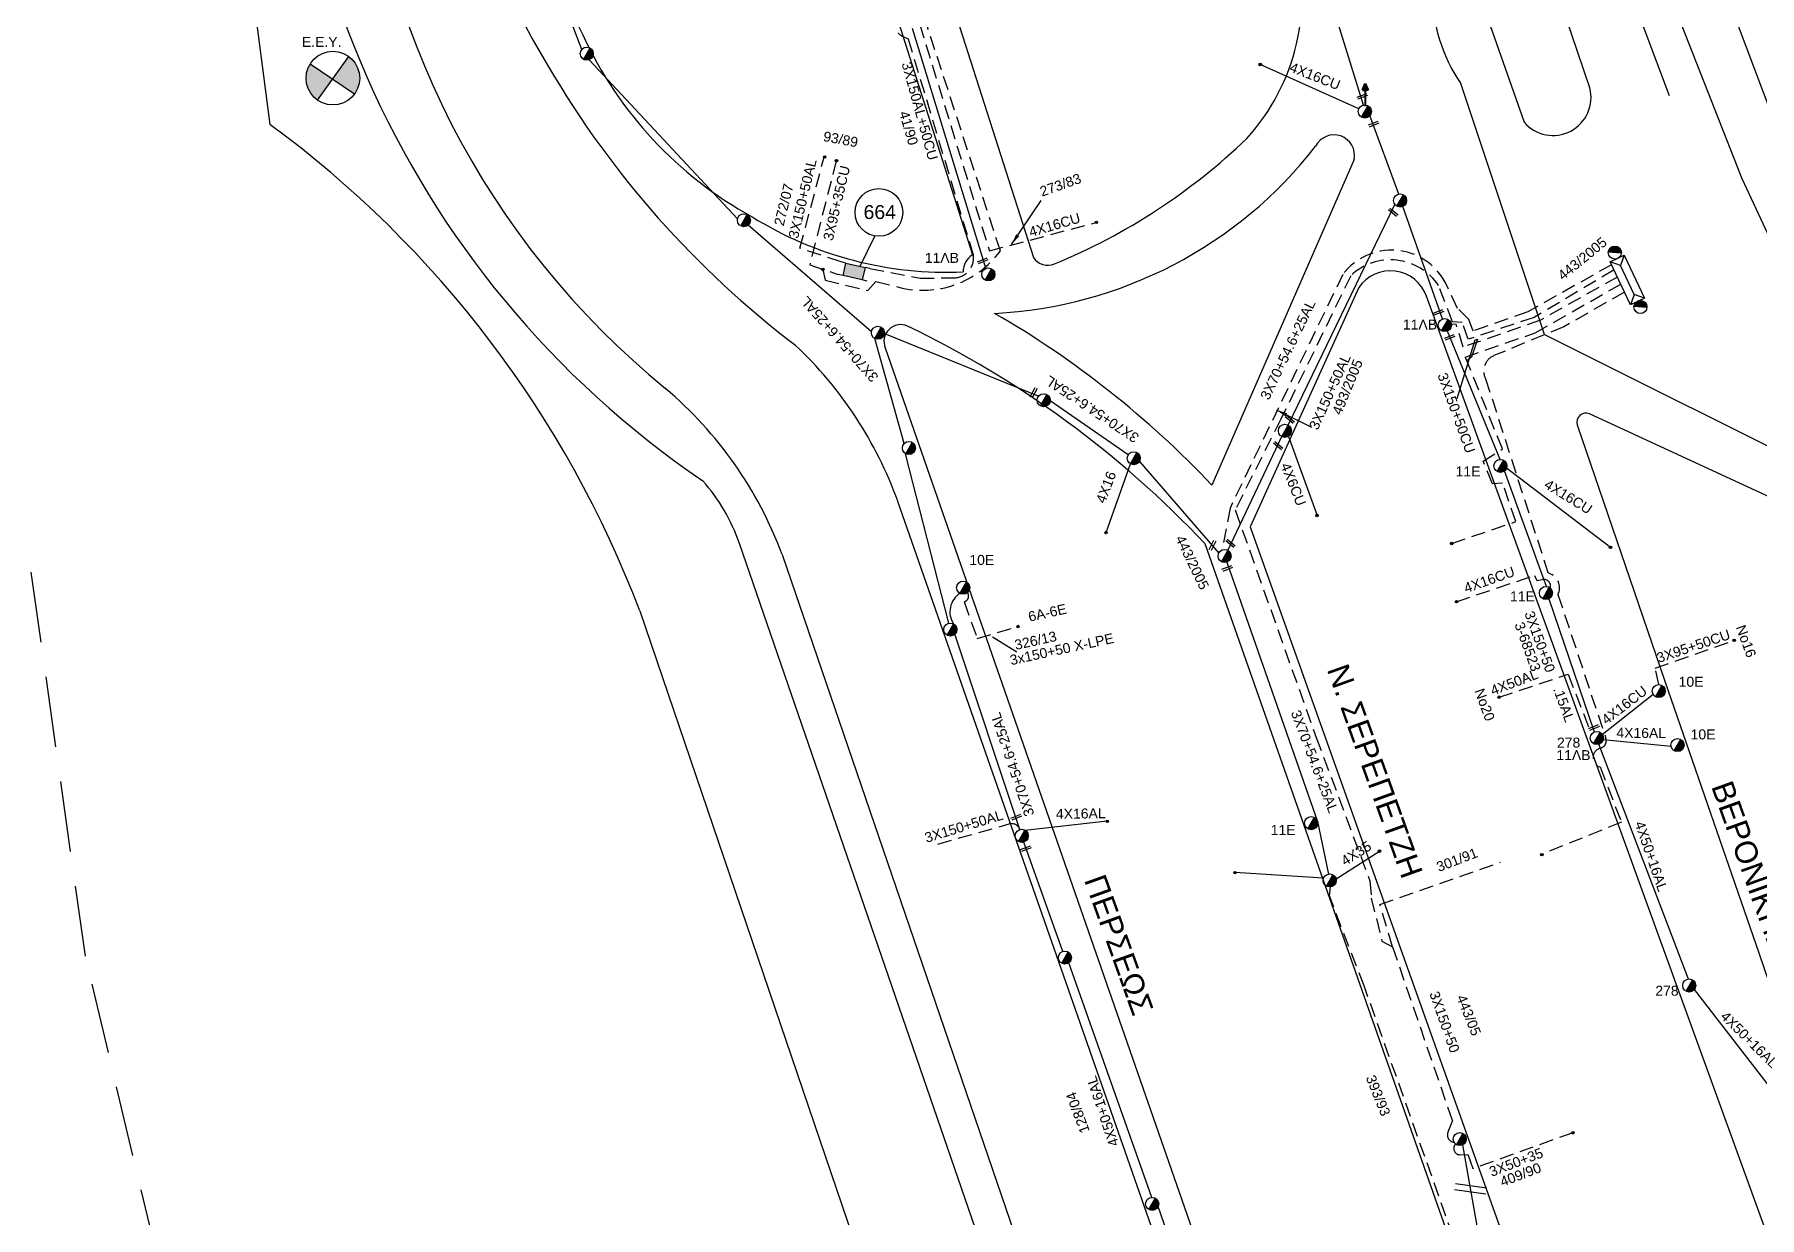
# Model space of a CAD drawing. Header units: millimetres. Extents: x 875 to 3140, y 727 to 1775.
# Drawn here: x 1389.2 to 1699.9, y 1084.1 to 1297.2 of the extents above; entities that cross this region are included whole.
import ezdxf
from ezdxf.enums import TextEntityAlignment as Align

# ---------------------------------------------------------------- set-up
doc = ezdxf.new("R2010")
doc.units = ezdxf.units.MM
doc.linetypes.add('DASHED', pattern=[19.05, 12.7, -6.35])
for name, color, linetype in [('Link Box 4 Διευθύνσεων', 7, 'Continuous'), ('Γέφυρες Εναερίου Δικτύου', 7, 'Continuous'), ('Γυμνά εναέρια ΧΤ (3Φ)   3x50+35CU', 7, 'Continuous'), ('Γυμνά εναέρια ΧΤ (3Φ)   4x16AL', 7, 'Continuous'), ('Γυμνά εναέρια ΧΤ (3Φ)   4x16CU', 7, 'Continuous'), ('Γυμνά εναέρια ΧΤ (3Φ)   4x35AL', 7, 'Continuous'), ('Γυμνά εναέρια ΧΤ (3Φ)   4x50AL', 7, 'Continuous'), ('Γυμνά εναέρια ΧΤ και ΦΟΠ (3Φ)   4x50+16AL', 7, 'Continuous'), ('Εναέρια παροχή ΧΤ 4x16', 7, 'SYN_LINE'), ('Επίτονοι', 7, 'Continuous'), ('Επιγραφές - Σχήματα', 7, 'Continuous'), ('Καλώδια ΧΤ   3x150+50AL', 7, 'DASHED'), ('Καλώδια ΧΤ   3x150+50CU', 7, 'DASHED'), ('Καλώδια ΧΤ   3x150AL+50CU', 7, 'DASHED'), ('Καλώδια ΧΤ   3x150AL+50XLPE', 7, 'DASHED'), ('Καλώδια ΧΤ   3x95+35CU', 7, 'DASHED'), ('Καλώδια ΧΤ   3x95+50CU', 7, 'DASHED'), ('Καλώδια ΧΤ   4x6CU', 7, 'DASHED'), ('Μηχανική τομή', 7, 'Continuous'), ('Στύλος ΦΜ', 7, 'Continuous'), ('Στύλος ΦΜ @ 1', 7, 'Continuous'), ('Συνδέσεις', 7, 'Continuous'), ('Συνεστραμμένα ΧΤ   3x70+54.6+25 AL', 7, 'SYN_LINE'), ('Συνεστραμμένα ΧΤ   3x70+54.6+25AL', 7, 'SYN_LINE'), ('Συνεστραμμένα ΧΤ   4x120+25AL', 7, 'SYN_LINE'), ('Τομή', 7, 'Continuous'), ('Υποσταθμός εναέριος 2 στύλων', 7, 'Continuous'), ('Υποσταθμός πόλεως', 7, 'Continuous'), ('Υπόβαθρο ΔΕΗ', 7, 'Continuous'), ('Υπόγεια Καλώδια Δικτύου ΧΤ   .15', 7, 'DASHED')]:
    doc.layers.add(name, color=color, linetype=linetype)
doc.styles.add('ar', font='arial.ttf')
doc.styles.get("Standard").update_dxf_attribs({"font": 'arial.ttf'})
doc.linetypes.add('SYN_LINE', pattern='A,0.5,-0.0001,["/\\/\\/\\/",Standard,S=0.1,R=0,X=0,Y=-0.05],-0.25', length=0.7501)
doc.dimstyles.new('ISO-25', dxfattribs={"dimtxt": 2.5, "dimasz": 2.5, "dimexe": 1.25, "dimexo": 0.625, "dimtad": 1, "dimtxsty": 'Standard', "dimcen": 2.5, "dimadec": 0, "dimazin": 0, "dimtfac": 1, "dimtmove": 0, "dimatfit": 3, "dimfxl": 1, "dimarcsym": 0})

# ---------------------------------------------------------------- blocks, each defined once
blk = doc.blocks.new('ΥΠΑΡΧΩΝ ΤΣΙΜΕΝΤΕΝΙΟΣ ΣΤΥΛΟΣ')
at = {"layer": 'Στύλος ΦΜ'}
blk.add_hatch(color=256, dxfattribs=at).paths.add_polyline_path([(-1.29, -2.28, 0.574793), (2.62, 0, 0.268822), (1.3, 2.27)])
blk.add_line((-1.29, -2.28), (1.3, 2.27), dxfattribs=at)
blk.add_circle((0, 0), 2.62, dxfattribs=at)
at = {"layer": 'Στύλος ΦΜ', "flags": 4}
for tag, p in [('ΤΥΠΟΣ', (-4.91, 3.03)), ('ΑΡΙΘΜΟΣ', (-4.68, 8.05))]:
    blk.add_attdef(tag, p, '', height=4, dxfattribs=at)
blk = doc.blocks.new('ΥΠΟΣΤΑΘΜΟΣ ΕΝΑΕΡΙΟΣ ΕΠΙ 2 ΣΤΥΛΩΝ')
at = {"layer": 'Υποσταθμός εναέριος 2 στύλων', "linetype": 'Continuous'}
for points in [[(-11.97, -2.11, 0.574793), (-8.45, -0.07, 0.268822), (-9.64, 1.98)], [(9.68, -2.15, 0.574793), (13.19, -0.1, 0.268822), (12.01, 1.95)]]:
    blk.add_hatch(color=256, dxfattribs=at).paths.add_polyline_path(points)
for p, q in [((-11.97, -2.11), (-9.64, 1.98)), ((9.68, -2.15), (12.01, 1.95))]:
    blk.add_line(p, q, dxfattribs=at)
for centre in [(-10.81, -0.07), (10.84, -0.1)]:
    blk.add_circle(centre, 2.36, dxfattribs=at)
at = {"layer": 'Υποσταθμός πόλεως', "linetype": 'Continuous', "ltscale": 40}
blk.add_lwpolyline([(-8.57, 2.82), (8.57, 2.82), (8.57, -2.82), (-8.57, -2.82)], close=True, dxfattribs=at)
for points in [[(-5.75, 0), (-8.57, 2.82)], [(-8.57, -2.82), (-5.75, 0)], [(-5.75, 0), (5.75, 0)], [(5.75, 0), (8.57, 2.82)], [(8.57, -2.82), (5.75, 0)]]:
    blk.add_lwpolyline(points, dxfattribs=at)
at = {"layer": 'Υποσταθμός εναέριος 2 στύλων', "ltscale": 40, "flags": 1}
for tag, p in [('ΜΕΤΑΣΧΗΜΑΤΙΣΜΟΣ', (14.09, 2.51)), ('ΙΣΧΥΣ', (14.07, -0.28)), ('ΑΡΙΘΜΟΣ', (14.19, -3))]:
    blk.add_attdef(tag, p, '', height=1.8, dxfattribs=at)
blk = doc.blocks.new('LINK BOX 4 ΑΝΑΧΩΡΗΣΕΩΝ')
at = {"layer": 'Link Box 4 Διευθύνσεων', "ltscale": 40}
blk.add_hatch(color=256, dxfattribs=at).paths.add_polyline_path([(-3.54, 0), (-3.54, -4.67), (3.54, -4.67), (3.54, 0)])
for p, q in [((-3.54, 0), (-5.33, 0)), ((5.33, 0), (3.54, 0)), ((-3.54, -4.67), (-5.33, -4.67)), ((5.33, -4.67), (3.54, -4.67))]:
    blk.add_line(p, q, dxfattribs=at)
blk.add_lwpolyline([(-3.54, -4.67), (-3.54, 0), (3.54, 0), (3.54, -4.67)], close=True, dxfattribs=at)
blk = doc.blocks.new('ΤΟΜΗ')
at = {"layer": 'Τομή', "ltscale": 40}
for p, q in [((-5.68, 0), (5.68, 0)), ((5.68, -2.33), (-5.68, -2.33))]:
    blk.add_line(p, q, dxfattribs=at)
blk = doc.blocks.new('_ΣΥΝΔΕΣΗ')
at = {"layer": 'Συνδέσεις', "linetype": 'SYN_LINE', "ltscale": 40}
blk.add_hatch(color=256, dxfattribs=at).paths.add_polyline_path([(0.5, -0.01, 1), (-0.5, -0.01, 1)])
at = {"layer": 'Συνδέσεις'}
blk.add_circle((0, -0.01), 0.5, dxfattribs=at)
blk = doc.blocks.new('ΜΗΧΑΝΙΚΗ ΤΟΜΗ')
at = {"layer": 'Μηχανική τομή', "ltscale": 40}
for p, q in [((-1.89, 0.78), (1.89, 0.78)), ((1.89, 0), (-1.89, 0))]:
    blk.add_line(p, q, dxfattribs=at)
blk = doc.blocks.new('ΕΠΙΤΟΝΟΣ')
at = {"layer": 'Επίτονοι', "lineweight": 40, "ltscale": 40}
blk.add_hatch(color=256, dxfattribs=at).paths.add_polyline_path([(-1.13, 6.47), (0, 9.1), (1.13, 6.47)])
for p, q in [((-1.13, 6.47), (0, 9.1)), ((0, 9.1), (1.13, 6.47)), ((1.13, 6.47), (-1.13, 6.47)), ((-1.13, 6.47), (0, 6.47)), ((0, 6.47), (0, 0))]:
    blk.add_line(p, q, dxfattribs=at)

msp = doc.modelspace()

# ---------------------------------------------------------------- hatches: boundary and pattern name
at = {"layer": 'Επιγραφές - Σχήματα'}
h = msp.add_hatch(color=1, dxfattribs=at)
h.paths.add_polyline_path([(1445.79, 1293.24), (1442.89, 1289.17), (1446.84, 1286.5, 0.158648), (1447.77, 1289.34, 0.239646)])
h.paths.add_polyline_path([(1442.89, 1289.17), (1438.85, 1291.9, 0.140748), (1438.11, 1289.34, 0.245453), (1440.18, 1285.38)])

# ---------------------------------------------------------------- linework, layer by layer
at = {"layer": 'Γέφυρες Εναερίου Δικτύου', "color": 1, "linetype": 'DASHED'}
msp.add_lwpolyline([(1528.77, 751.44), (1503.27, 813.82), (1437.9, 965.53), (1398.35, 1131.15), (1371.73, 1320.22), (1372.38, 1496.64), (1382.55, 1518.36), (1430.78, 1639.44), (1474.83, 1755)], dxfattribs=at)
at = {"layer": 'Γέφυρες Εναερίου Δικτύου', "color": 30, "linetype": 'SYN_LINE', "ltscale": 20}
msp.add_lwpolyline([(1621.39, 1145.19), (1605.41, 1146.19)], dxfattribs=at)
at = {"layer": 'Γυμνά εναέρια ΧΤ (3Φ)   3x50+35CU', "color": 133, "linetype": 'DASHED', "ltscale": 0.2}
msp.add_lwpolyline([(1666.28, 1099.33), (1648.34, 1092.85), (1647.5, 1095.3), (1645.95, 1095.35, -0.64471), (1645.16, 1097.28, -0.431476)], format="xyb", dxfattribs=at)
at = {"layer": 'Γυμνά εναέρια ΧΤ (3Φ)   4x16AL', "color": 1, "linetype": 'Continuous', "ltscale": 0.2}
msp.add_lwpolyline([(1671.76, 1170.18), (1683.98, 1168.99)], dxfattribs=at)
at = {"layer": 'Γυμνά εναέρια ΧΤ (3Φ)   4x16AL', "color": 62, "linetype": 'SYN_LINE', "ltscale": 15}
msp.add_lwpolyline([(1567.6, 1153.85), (1582.41, 1155.53)], dxfattribs=at)
at = {"layer": 'Γυμνά εναέρια ΧΤ (3Φ)   4x16CU', "color": 30, "linetype": 'DASHED', "ltscale": 0.2}
msp.add_lwpolyline([(1548.16, 1299.54), (1548.64, 1299.02), (1561.19, 1258.2), (1580.46, 1263.35)], dxfattribs=at)
at = {"layer": 'Γυμνά εναέρια ΧΤ (3Φ)   4x16CU', "color": 151, "linetype": 'SYN_LINE', "ltscale": 20}
msp.add_lwpolyline([(1627.75, 1283.83), (1609.97, 1291.81)], dxfattribs=at)
at = {"layer": 'Γυμνά εναέρια ΧΤ (3Φ)   4x16CU', "color": 1, "linetype": 'SYN_LINE', "ltscale": 20}
msp.add_lwpolyline([(1654.37, 1219.12), (1673.07, 1204.81)], dxfattribs=at)
at = {"layer": 'Γυμνά εναέρια ΧΤ (3Φ)   4x16CU', "color": 1, "linetype": 'DASHED', "ltscale": 0.2}
msp.add_lwpolyline([(1645.35, 1195.01), (1659.37, 1199.75), (1659.78, 1198.81), (1660.81, 1199.01, -0.563161), (1662.24, 1197.43, 1.337763)], format="xyb", dxfattribs=at)
msp.add_lwpolyline([(1653, 1177.79), (1665.43, 1181.93)], dxfattribs=at)
at = {"layer": 'Γυμνά εναέρια ΧΤ (3Φ)   4x16CU', "color": 1, "linetype": 'Continuous'}
msp.add_lwpolyline([(1671.6, 1171.09), (1680.74, 1178.32)], dxfattribs=at)
at = {"layer": 'Γυμνά εναέρια ΧΤ (3Φ)   4x35AL', "color": 30, "linetype": 'SYN_LINE', "ltscale": 10}
msp.add_lwpolyline([(1623.63, 1145.08), (1631.45, 1150.07)], dxfattribs=at)
at = {"layer": 'Γυμνά εναέρια ΧΤ (3Φ)   4x50AL', "color": 5, "linetype": 'DASHED', "ltscale": 0.2}
for points in [[(1675.59, 1250.8), (1664.65, 1244.53), (1652.09, 1239.34, 0.441281), (1650.58, 1235.18)], [(1650.58, 1235.18), (1661.8, 1200.25), (1662.49, 1199.88, -0.411088), (1663.61, 1196.33), (1672.24, 1170.39, -0.438919), (1671.27, 1168.62, 0.775455), (1671.22, 1165.23), (1675.03, 1155.27), (1660.64, 1149.48)]]:
    msp.add_lwpolyline(points, format="xyb", dxfattribs=at)
at = {"layer": 'Γυμνά εναέρια ΧΤ και ΦΟΠ (3Φ)   4x50+16AL', "color": 151}
msp.add_lwpolyline([(1628.58, 1284.48), (1617.84, 1319.21)], dxfattribs=at)
at = {"layer": 'Γυμνά εναέρια ΧΤ και ΦΟΠ (3Φ)   4x50+16AL', "color": 30}
msp.add_lwpolyline([(1560.57, 1255.08), (1547.35, 1298.27)], dxfattribs=at)
at = {"layer": 'Γυμνά εναέρια ΧΤ και ΦΟΠ (3Φ)   4x50+16AL', "color": 62}
for points in [[(1634.94, 1268.45), (1629.75, 1282.61)], [(1642.84, 1245.96), (1635.65, 1266.22)]]:
    msp.add_lwpolyline(points, dxfattribs=at)
at = {"layer": 'Γυμνά εναέρια ΧΤ και ΦΟΠ (3Φ)   4x50+16AL', "color": 1, "ltscale": 0.2}
for points in [[(1653.2, 1220.64), (1643.7, 1243.76)], [(1661.55, 1197.75), (1654.01, 1218.57)], [(1661.99, 1195.53), (1670.16, 1171.54)], [(1687.1, 1127.02), (1671, 1169.34)], [(1715.21, 1090.2), (1688.21, 1125.14)]]:
    msp.add_lwpolyline(points, dxfattribs=at)
at = {"layer": 'Γυμνά εναέρια ΧΤ και ΦΟΠ (3Φ)   4x50+16AL', "color": 85, "ltscale": 0.2}
for points in [[(1574.42, 1132), (1567.4, 1151.71)], [(1590.48, 1087.68), (1575.5, 1129.94)], [(1605.98, 1044.4), (1591.6, 1086.04)]]:
    msp.add_lwpolyline(points, dxfattribs=at)
at = {"layer": 'Γυμνά εναέρια ΧΤ και ΦΟΠ (3Φ)   4x50+16AL', "color": 6}
msp.add_lwpolyline([(1652.69, 1062.11), (1646.46, 1097.13)], dxfattribs=at)
at = {"layer": 'Εναέρια παροχή ΧΤ 4x16', "ltscale": 15}
msp.add_line((1582.2, 1207.46), (1586.61, 1219.84), dxfattribs=at)
at = {"layer": 'Επιγραφές - Σχήματα', "ltscale": 20}
msp.add_line((1537.84, 1255.32), (1540.61, 1260.98), dxfattribs=at)
at = {"layer": 'Επιγραφές - Σχήματα', "color": 1}
for points in [[(1440.18, 1285.38), (1445.79, 1293.24)], [(1438.85, 1291.9), (1446.84, 1286.5)]]:
    msp.add_lwpolyline(points, dxfattribs=at)
at = {"layer": 'Επιγραφές - Σχήματα', "ltscale": 20}
msp.add_lwpolyline([(1645.43, 1231.61), (1648.67, 1242.21), (1649.12, 1242.29), (1648.06, 1239.04), (1647.17, 1238.43)], dxfattribs=at)
at = {"layer": 'Επιγραφές - Σχήματα', "color": 1}
msp.add_circle((1442.94, 1289.34), 4.83, dxfattribs=at)
at = {"layer": 'Επιγραφές - Σχήματα', "ltscale": 20}
msp.add_circle((1541.29, 1265.15), 4.3, dxfattribs=at)
at = {"layer": 'Καλώδια ΧΤ   3x150+50AL', "color": 1, "ltscale": 0.2}
for points in [[(1563.17, 1258.22), (1550.13, 1298.3), (1550.01, 1300.02, 0.384685), (1548.03, 1301.91), (1536.44, 1336.48), (1526.22, 1364.55), (1523.14, 1369.4), (1522.6, 1372.03, 0.503758), (1517.65, 1374.3), (1504.26, 1380.49), (1506.12, 1389.07), (1500.24, 1391.93), (1500.5, 1395.05, 0.260652), (1499.38, 1397.54), (1496.89, 1398.48, 0.361832), (1493.84, 1397.42), (1493.07, 1395.83)], [(1531.19, 1254.89), (1531.59, 1252.91), (1539.31, 1251.09), (1540.75, 1252.67), (1544.86, 1251.67, 0.307371), (1563.17, 1258.22)]]:
    msp.add_lwpolyline(points, format="xyb", dxfattribs=at)
at = {"layer": 'Καλώδια ΧΤ   3x150+50AL', "color": 62, "ltscale": 0.2}
msp.add_lwpolyline([(1534.48, 1256.22), (1527.07, 1258.68), (1531.42, 1275.15)], dxfattribs=at)
at = {"layer": 'Καλώδια ΧΤ   3x150+50AL', "color": 30, "ltscale": 0.2}
msp.add_lwpolyline([(1673.26, 1255.72), (1658.19, 1247.24), (1648.34, 1243.77), (1647.54, 1245.85), (1645.49, 1247.86), (1643.3, 1252.55, 0.548635), (1624.86, 1253.98), (1604.54, 1211.88), (1603.08, 1204.31)], format="xyb", dxfattribs=at)
at = {"layer": 'Καλώδια ΧΤ   3x150+50AL', "color": 133, "ltscale": 0.2}
msp.add_lwpolyline([(1673.71, 1254.78), (1659.3, 1246.22), (1647.46, 1242.31), (1646.38, 1245.31), (1644.62, 1245.46), (1642.11, 1251.97, 0.464054), (1626.29, 1253.74), (1613.69, 1227.87), (1605.47, 1211.53), (1620.07, 1170.56), (1629.74, 1144.71), (1629.98, 1141.6), (1631.9, 1133.86), (1633.81, 1132.83), (1644.59, 1101.52), (1643.78, 1099.41, 0.49772), (1644.88, 1097.62, -1.513648)], format="xyb", dxfattribs=at)
at = {"layer": 'Καλώδια ΧΤ   3x150+50AL', "color": 85, "ltscale": 0.2}
msp.add_lwpolyline([(1551.93, 1151.34), (1564.77, 1154.96, -0.398442), (1566.68, 1153.96, 0.715661)], format="xyb", dxfattribs=at)
at = {"layer": 'Καλώδια ΧΤ   3x150+50AL', "color": 133, "ltscale": 0.2}
msp.add_lwpolyline([(1633.81, 1132.83), (1631.55, 1140.48), (1653.24, 1148.06)], dxfattribs=at)
at = {"layer": 'Καλώδια ΧΤ   3x150+50CU', "color": 62, "linetype": 'DASHED', "ltscale": 0.2}
msp.add_lwpolyline([(1674.31, 1253.5), (1660.47, 1245.75), (1646.54, 1240.88), (1645.26, 1245.03), (1644.41, 1244.93)], dxfattribs=at)
at = {"layer": 'Καλώδια ΧΤ   3x150+50CU', "color": 1, "linetype": 'DASHED', "ltscale": 0.2}
msp.add_lwpolyline([(1644.47, 1205.5), (1656.02, 1209.43), (1653.65, 1216.34), (1651.85, 1216.23), (1650.12, 1220.3), (1653.65, 1222.53), (1646.89, 1239.09), (1659.52, 1243.45), (1674.92, 1252.22)], dxfattribs=at)
at = {"layer": 'Καλώδια ΧΤ   3x150AL+50CU', "color": 62, "ltscale": 0.2}
msp.add_lwpolyline([(1539.68, 1255.05), (1548.72, 1253.31), (1554.75, 1253.35, 0.451581), (1558.32, 1257.45), (1546.62, 1296.34), (1545.58, 1296.84, -0.602832), (1545.44, 1300.79), (1535.37, 1332.44), (1534.09, 1333.02, -0.539601), (1533.43, 1337.25), (1526.75, 1359.78, 0.209498), (1502.57, 1380.01)], format="xyb", dxfattribs=at)
at = {"layer": 'Καλώδια ΧΤ   3x150AL+50CU', "color": 27, "ltscale": 0.2}
msp.add_lwpolyline([(1658.43, 1037.3), (1661.11, 1038.26), (1660.81, 1039.6), (1659.09, 1045.46), (1656.89, 1046.31), (1653.88, 1057.99), (1652.82, 1057.99, -0.703428), (1651.1, 1062.77), (1628.69, 1125.77), (1622.44, 1142.01), (1622.65, 1143.62)], format="xyb", dxfattribs=at)
at = {"layer": 'Καλώδια ΧΤ   3x150AL+50XLPE', "color": 62, "ltscale": 0.2}
msp.add_lwpolyline([(1557.25, 1196.66, -0.521763), (1556.65, 1194.98), (1559.02, 1188.39), (1566.17, 1190.49)], format="xyb", dxfattribs=at)
at = {"layer": 'Καλώδια ΧΤ   3x95+35CU', "color": 1, "ltscale": 0.2}
msp.add_lwpolyline([(1533.62, 1274.44), (1528.82, 1255.7), (1533.97, 1253.95)], dxfattribs=at)
at = {"layer": 'Καλώδια ΧΤ   3x95+50CU', "color": 1, "ltscale": 0.2}
msp.add_lwpolyline([(1681.79, 1180.09), (1681.11, 1183.05), (1695.36, 1188.05)], dxfattribs=at)
at = {"layer": 'Καλώδια ΧΤ   4x6CU', "color": 62, "ltscale": 20}
msp.add_lwpolyline([(1615.06, 1224.8), (1620.21, 1210.54)], dxfattribs=at)
at = {"layer": 'Συνεστραμμένα ΧΤ   3x70+54.6+25 AL', "color": 62, "ltscale": 0.2}
msp.add_arc((1558, 1193.2), 3.92, 122.4896, 213.9091, dxfattribs=at)
at = {"layer": 'Συνεστραμμένα ΧΤ   3x70+54.6+25AL', "color": 62, "ltscale": 20}
for points in [[(1615.01, 1226.82), (1634.23, 1266.6)], [(1539.95, 1243.63), (1517.75, 1262.85)], [(1542.29, 1243.36), (1570.07, 1232.06)], [(1545.86, 1223.53), (1540.54, 1242.45)], [(1572.14, 1231.23), (1586.22, 1221.53)], [(1604.15, 1204.26), (1613.85, 1224.77)], [(1553.86, 1191.13), (1546.11, 1221.67)], [(1588.21, 1220.27), (1602.51, 1203.78)], [(1566.68, 1153.96), (1554.96, 1189.13)]]:
    msp.add_lwpolyline(points, dxfattribs=at)
at = {"layer": 'Συνεστραμμένα ΧΤ   3x70+54.6+25AL', "color": 30, "linetype": 'SYN_LINE', "ltscale": 20}
msp.add_lwpolyline([(1603.96, 1202.13), (1620.28, 1155.41), (1622.25, 1145.94)], dxfattribs=at)
at = {"layer": 'Συνεστραμμένα ΧΤ   4x120+25AL', "color": 62, "ltscale": 20}
for points in [[(1487.75, 1294.48), (1474.19, 1330.07)], [(1515.83, 1264.02), (1489.12, 1292.66)]]:
    msp.add_lwpolyline(points, dxfattribs=at)
at = {"layer": 'Υπόβαθρο ΔΕΗ'}
msp.add_line((1498.22, 1193.36), (1583.83, 941.59), dxfattribs=at)
for points in [[(1434.57, 1439.72), (1412.24, 1429.5), (1431.59, 1281.01)], [(1525.56, 1360.09), (1558.14, 1257.48)], [(1536.59, 1358.7), (1569.12, 1257.04)], [(1626.89, 1274.66), (1601.26, 1216.02)], [(1627.74, 1251.63), (1608.14, 1208.52), (1684.57, 994.22)], [(1714.67, 1044.1), (1639.93, 1250.07)], [(1542.44, 1240.74), (1637.61, 967.34), (1643.21, 964.24), (1673.39, 976.47)], [(1609.93, 951.86), (1633.08, 960.27), (1544.69, 1213.09)], [(1604.3, 949.47), (1516.16, 1205.5)], [(1523.84, 1203.54), (1609.93, 951.86)], [(1677.1, 986.25), (1600.06, 1205.41)]]:
    msp.add_lwpolyline(points, dxfattribs=at)
for points in [[(1661.16, 1243.14), (1646.07, 1288.53, -0.150095), (1641.05, 1304.63, 0.071125), (1632.84, 1338.05, 0.04305), (1616.36, 1376.87, 0.085983), (1611.18, 1384, -0.131863), (1603.65, 1404.31, -0.19517), (1612.89, 1427.83, -0.127673), (1632.92, 1438.34, -0.17403), (1649.49, 1434.71, -0.190679), (1658.36, 1417.32, -0.094546), (1656.59, 1405.42), (1648.98, 1427.42), (1610.31, 1416.58), (1631.15, 1356.41), (1657.54, 1281.38, 0.792528), (1669.36, 1287.58), (1644.6, 1360.53), (1626.35, 1414.5), (1612.41, 1410.5)], [(1661.16, 1243.14), (1713.73, 1216.9, 0.755839), (1718.31, 1220.07), (1712.24, 1238.13), (1696.8, 1271.21), (1674.25, 1328.53), (1656.29, 1378.93), (1641.72, 1418.21, 0.722545), (1636.26, 1416.51), (1652.66, 1370.38), (1670.48, 1321.21), (1683.64, 1286.23)], [(1683.96, 1331), (1703.53, 1279.02, -0.067119), (1708.57, 1312.85, -0.058068), (1683.96, 1331, -30.142137)], [(1753.34, 1109.22), (1755.6, 1112.83), (1737.77, 1163.96), (1723.97, 1203.58), (1669.29, 1228.85, 0.642437), (1667.08, 1226.86), (1682.86, 1180.69), (1699.83, 1131.54), (1710.83, 1099.37), (1717.88, 1095.92), (1753.34, 1109.22)]]:
    msp.add_lwpolyline(points, format="xyb", dxfattribs=at)
for centre, radius, start, end in [((1605.95, 1358.49), 171.37, 171.6675, 235.772), ((1587.95, 1356.03), 124.3, 167.646, 211.3368), ((1630.07, 1370.62), 159.98, 186.8978, 207.3482), ((1597.46, 1349.42), 149.68, 183.488, 230.8022), ((1579.26, 1304.23), 38.27, 317.7193, 15.9423), ((1552.94, 1327), 71.51, 204.6944, 241.1531), ((1630.32, 1378.23), 172.05, 210.3137, 232.7761), ((1316.38, 1124.28), 194.52, 20.8021, 53.682), ((1530.91, 1358.14), 110.56, 292.3425, 313.8994), ((1623.28, 1275.43), 3.69, 347.957, 153.8979), ((1558.16, 1325.19), 78.34, 272.9163, 322.0881), ((1553.46, 1320.65), 66.29, 238.11, 272.6002), ((1560.01, 1254.47), 3.55, 121.9656, 180.8109), ((1571.67, 1258.59), 2.98, 211.2722, 295.136), ((1633.43, 1247.71), 6.91, 19.9444, 145.5046), ((1475.87, 1097.67), 172.42, 43.3429, 59.9756), ((1545.23, 1241.9), 3.03, 66.1033, 202.5327), ((1467.35, 1080.45), 182.28, 43.2768, 64.2773), ((1476.49, 1188.49), 72.5, 19.8404, 46.6766), ((1456.09, 1178.29), 72.3, 20.4369, 49.6908), ((1484.6, 1194.64), 33.38, 18.996, 41.6053)]:
    msp.add_arc(centre, radius, start, end, dxfattribs=at)
at = {"layer": 'Υπόγεια Καλώδια Δικτύου ΧΤ   .15', "color": 1, "linetype": 'DASHED', "ltscale": 0.2}
msp.add_lwpolyline([(1665.43, 1181.93), (1669.66, 1171.14)], dxfattribs=at)

# ---------------------------------------------------------------- block references
at = {"layer": 'Link Box 4 Διευθύνσεων', "xscale": 0.4999999999999892, "yscale": 0.4999999999999892, "zscale": 0.4999999999999892, "rotation": 347.2863404863676}
msp.add_blockref('LINK BOX 4 ΑΝΑΧΩΡΗΣΕΩΝ', (1537.08, 1255.64), dxfattribs=at)
at = {"layer": 'Επίτονοι', "xscale": 0.4499999999998181, "yscale": 0.4499999999998181, "zscale": 0.4499999999998181}
msp.add_blockref('ΕΠΙΤΟΝΟΣ', (1628.89, 1284.27), dxfattribs=at)
at = {"layer": 'Μηχανική τομή'}
for p, xscale, yscale, zscale, rotation in [((1628.3, 1286.25), 0.4999999999996839, 0.4999999999996839, 0.4999999999996839, 201.2624916001842), ((1630.35, 1281.24), 0.4999999999996839, 0.4999999999996839, 0.4999999999996839, 201.2624916001842), ((1634.07, 1265.3), 0.4999999999997656, 0.4999999999997656, 0.4999999999997656, 140.4855288400163), ((1559.9, 1256.61), 0.4999999999997204, 0.4999999999997204, 0.4999999999997204, 202.957535020011), ((1642.02, 1247.34), 0.4999999999996839, 0.4999999999996839, 0.4999999999996839, 201.2624916001842), ((1644.03, 1242.82), 0.4999999999996839, 0.4999999999996839, 0.4999999999996839, 201.2624916001842), ((1569, 1232.77), 0.499999999999739, 0.499999999999739, 0.499999999999739, 242.7583704432252), ((1615.43, 1228.02), 0.4999999999997656, 0.4999999999997656, 0.4999999999997656, 140.4855288400163), ((1613.34, 1223.28), 0.4999999999997656, 0.4999999999997656, 0.4999999999997656, 140.4855288400163), ((1601.21, 1205.27), 0.499999999999739, 0.499999999999739, 0.499999999999739, 242.7583704432252), ((1604.74, 1205.66), 0.4999999999997656, 0.4999999999997656, 0.4999999999997656, 140.4855288400163), ((1603.97, 1201.18), 0.4999999999997964, 0.4999999999997964, 0.4999999999997964, 200.9428004583038), ((1670.06, 1172.52), 0.4999999999996839, 0.4999999999996839, 0.4999999999996839, 201.2624916001842), ((1565.95, 1156.36), 0.4999999999996839, 0.4999999999996839, 0.4999999999996839, 201.2624916001842), ((1567.7, 1150.7), 0.4999999999996839, 0.4999999999996839, 0.4999999999996839, 201.2624916001842)]:
    msp.add_blockref('ΜΗΧΑΝΙΚΗ ΤΟΜΗ', p, dxfattribs=dict(at, xscale=xscale, yscale=yscale, zscale=zscale, rotation=rotation))
at = {"layer": 'Στύλος ΦΜ @ 1', "ltscale": 40, "xscale": 0.4499999999998181, "yscale": 0.4499999999998181, "zscale": 0.4499999999998181}
for p in [(1488.67, 1293.75), (1628.82, 1283.33), (1635.18, 1267.3), (1516.98, 1263.74), (1541.12, 1243.47), (1570.97, 1231.3), (1614.43, 1225.8), (1546.7, 1222.7), (1587.19, 1220.86), (1603.56, 1203.24), (1554.16, 1189.99), (1567.02, 1152.83), (1622.49, 1144.79), (1574.8, 1130.89), (1645.92, 1098.18), (1590.51, 1086.5)]:
    msp.add_blockref('ΥΠΑΡΧΩΝ ΤΣΙΜΕΝΤΕΝΙΟΣ ΣΤΥΛΟΣ', p, dxfattribs=at)
at = {"layer": 'Στύλος ΦΜ @ 1', "ltscale": 40}
ref = msp.add_blockref('ΥΠΑΡΧΩΝ ΤΣΙΜΕΝΤΕΝΙΟΣ ΣΤΥΛΟΣ', (1561, 1253.98), dxfattribs=dict(at, xscale=0.4499999999998181, yscale=0.4499999999998181, zscale=0.4499999999998181))
ref.add_attrib('ΤΥΠΟΣ', '11ΛB', (1549.56, 1256.06), dxfattribs={"layer": 'Στύλος ΦΜ', "height": 1.8, "flags": 4})
ref = msp.add_blockref('ΥΠΑΡΧΩΝ ΤΣΙΜΕΝΤΕΝΙΟΣ ΣΤΥΛΟΣ', (1643.23, 1244.84), dxfattribs=dict(at, xscale=0.4499999999998181, yscale=0.4499999999998181, zscale=0.4499999999998181))
ref.add_attrib('ΤΥΠΟΣ', '11ΛB', (1635.68, 1244.04), dxfattribs={"layer": 'Στύλος ΦΜ', "height": 1.8, "flags": 4})
ref = msp.add_blockref('ΥΠΑΡΧΩΝ ΤΣΙΜΕΝΤΕΝΙΟΣ ΣΤΥΛΟΣ', (1653.25, 1219.47), dxfattribs=dict(at, xscale=0.4499999999998181, yscale=0.4499999999998181, zscale=0.4499999999998181))
ref.add_attrib('ΤΥΠΟΣ', '11E', (1645.18, 1217.58), dxfattribs={"layer": 'Στύλος ΦΜ', "height": 1.8, "flags": 4})
ref = msp.add_blockref('ΥΠΑΡΧΩΝ ΤΣΙΜΕΝΤΕΝΙΟΣ ΣΤΥΛΟΣ', (1556.47, 1197.54), dxfattribs=dict(at, xscale=0.4499999999998181, yscale=0.4499999999998181, zscale=0.4499999999998181))
ref.add_attrib('ΤΥΠΟΣ', '10E', (1557.59, 1201.63), dxfattribs={"layer": 'Στύλος ΦΜ', "height": 1.8, "flags": 4})
ref = msp.add_blockref('ΥΠΑΡΧΩΝ ΤΣΙΜΕΝΤΕΝΙΟΣ ΣΤΥΛΟΣ', (1661.44, 1196.58), dxfattribs=dict(at, xscale=0.4499999999998181, yscale=0.4499999999998181, zscale=0.4499999999998181))
ref.add_attrib('ΤΥΠΟΣ', '11E', (1654.98, 1195.08), dxfattribs={"layer": 'Στύλος ΦΜ', "height": 1.8, "flags": 4})
ref = msp.add_blockref('ΥΠΑΡΧΩΝ ΤΣΙΜΕΝΤΕΝΙΟΣ ΣΤΥΛΟΣ', (1681.76, 1178.91), dxfattribs=dict(at, xscale=0.4499999999998181, yscale=0.4499999999998181, zscale=0.4499999999998181))
ref.add_attrib('ΤΥΠΟΣ', '10E', (1685.35, 1179.69), dxfattribs={"layer": 'Στύλος ΦΜ', "height": 1.8, "flags": 4})
ref = msp.add_blockref('ΥΠΑΡΧΩΝ ΤΣΙΜΕΝΤΕΝΙΟΣ ΣΤΥΛΟΣ', (1670.61, 1170.45), dxfattribs=dict(at, xscale=0.4499999999998181, yscale=0.4499999999998181, zscale=0.4499999999998181))
ref.add_attrib('ΤΥΠΟΣ', '11ΛB', (1663.33, 1166.46), dxfattribs={"layer": 'Στύλος ΦΜ', "height": 1.8, "flags": 4})
ref.add_attrib('ΑΡΙΘΜΟΣ', '278', (1663.44, 1168.72), dxfattribs={"layer": 'Στύλος ΦΜ', "height": 1.8, "flags": 4})
ref = msp.add_blockref('ΥΠΑΡΧΩΝ ΤΣΙΜΕΝΤΕΝΙΟΣ ΣΤΥΛΟΣ', (1685.14, 1169.18), dxfattribs=dict(at, xscale=0.4499999999998181, yscale=0.4499999999998181, zscale=0.4499999999998181))
ref.add_attrib('ΤΥΠΟΣ', '10E', (1687.51, 1170.2), dxfattribs={"layer": 'Στύλος ΦΜ', "height": 1.8, "flags": 4})
ref = msp.add_blockref('ΥΠΑΡΧΩΝ ΤΣΙΜΕΝΤΕΝΙΟΣ ΣΤΥΛΟΣ', (1619.15, 1155.1), dxfattribs=dict(at, xscale=0.4499999999998181, yscale=0.4499999999998181, zscale=0.4499999999998181))
ref.add_attrib('ΤΥΠΟΣ', '11Ε', (1611.87, 1152.98), dxfattribs={"layer": 'Στύλος ΦΜ', "height": 1.8, "flags": 4})
ref = msp.add_blockref('ΥΠΑΡΧΩΝ ΤΣΙΜΕΝΤΕΝΙΟΣ ΣΤΥΛΟΣ', (1687.27, 1125.85), dxfattribs=dict(at, xscale=0.4499999999998181, yscale=0.4499999999998181, zscale=0.4499999999998181))
ref.add_attrib('ΤΥΠΟΣ', '278', (1681.15, 1124.02), dxfattribs={"layer": 'Στύλος ΦΜ', "height": 1.8, "flags": 4})
at = {"layer": 'Συνδέσεις', "xscale": 0.4500000000000455, "yscale": 0.4500000000000455, "zscale": 0.4500000000000455}
for p in [(1609.98, 1291.81), (1531.53, 1275.13), (1533.65, 1274.49), (1580.46, 1263.36), (1531.19, 1254.88), (1620.21, 1210.54), (1582.2, 1207.47), (1644.48, 1205.5), (1673.08, 1204.82), (1645.35, 1195.02), (1566.35, 1190.53), (1695.36, 1188.06), (1653, 1177.8), (1582.43, 1155.44), (1631.47, 1150.08), (1660.71, 1149.42), (1605.44, 1146.2), (1666.31, 1099.33)]:
    msp.add_blockref('_ΣΥΝΔΕΣΗ', p, dxfattribs=at)
at = {"layer": 'Τομή', "xscale": 0.4999999999999547, "yscale": 0.4999999999999547, "zscale": 0.4999999999999547, "rotation": 352.1046420465722}
msp.add_blockref('ΤΟΜΗ', (1647.97, 1089.8), dxfattribs=at)
at = {"layer": 'Υποσταθμός εναέριος 2 στύλων', "xscale": 0.5000000000000836, "yscale": 0.5000000000000836, "zscale": 0.5000000000000836, "rotation": 115.2992908468846}
msp.add_blockref('ΥΠΟΣΤΑΘΜΟΣ ΕΝΑΕΡΙΟΣ ΕΠΙ 2 ΣΤΥΛΩΝ', (1676.12, 1252.98), dxfattribs=at)

# ---------------------------------------------------------------- texts
at = {"layer": 'Γυμνά εναέρια ΧΤ (3Φ)   4x16AL', "ltscale": 20}
for s, rotation, p in [('6A-6E', 12.5336, (1571.64, 1193.02)), ('326/13', 12.5336, (1569.5, 1188.05)), ('4X16AL', 359.5269, (1678.61, 1171.36)), ('4X16AL', 0.8501, (1577.65, 1156.84))]:
    msp.add_text(s, height=1.8, rotation=rotation, dxfattribs=at).set_placement(p, align=Align.MIDDLE)
at = {"layer": 'Γυμνά εναέρια ΧΤ (3Φ)   4x16CU', "ltscale": 20}
for s, rotation, p in [('4X16CU', 338.7738, (1619.85, 1289.71)), ('4X16CU', 16.4158, (1572.93, 1262.9)), ('4X16CU', 328.448, (1665.48, 1213.93)), ('4X16CU', 19.4951, (1651.24, 1198.97)), ('4X50AL', 20.7961, (1655.74, 1180.51)), ('4X16CU', 37.687, (1675.56, 1176.38))]:
    msp.add_text(s, height=1.8, rotation=rotation, dxfattribs=at).set_placement(p, align=Align.MIDDLE)
at = {"layer": 'Γυμνά εναέρια ΧΤ και ΦΟΠ (3Φ)   4x50+16AL', "ltscale": 20}
for rotation, p in [(289.0409, (1680.42, 1149.13)), (315.3486, (1698.09, 1116.12)), (108.4499, (1581.59, 1103.2))]:
    msp.add_text('4X50+16AL', height=1.8, rotation=rotation, dxfattribs=at).set_placement(p, align=Align.MIDDLE)
at = {"layer": 'Εναέρια παροχή ΧΤ 4x16', "ltscale": 20, "insert": (1580.31, 1213.22), "char_height": 1.8, "width": 6.8576, "attachment_point": 1, "rotation": 69.0725, "style": 'ar'}
msp.add_mtext('4X16', dxfattribs=at)
at = {"layer": 'Επιγραφές - Σχήματα', "color": 1, "ltscale": 20, "insert": (1437.35, 1296.77), "char_height": 1.8, "width": 20.0663, "attachment_point": 1, "style": 'ar'}
msp.add_mtext('Ε.Ε.Υ.', dxfattribs=at)
at = {"layer": 'Επιγραφές - Σχήματα', "ltscale": 20, "attachment_point": 1, "style": 'ar'}
for s, insert, char_height, width, rotation in [('41/90', (1546.62, 1283.62), 1.8, 19.3816, 286.575), ('93/89', (1531.48, 1279.79), 1.8, 19.3816, 349.316), ('273/83', (1570.07, 1269.67), 1.8, 19.3816, 19.5684), ('272/07', (1522.37, 1263.01), 1.8, 19.3816, 76.4), ('443/2005', (1663.37, 1254.2), 1.8, 19.3816, 39.4041), ('493/2005', (1622.86, 1229.19), 1.8, 6.3166, 67.7062), ('443/2005', (1596.27, 1207.2), 1.8, 19.3816, 295.8316), ('3-68523', (1657.43, 1191.54), 1.8, 19.3816, 289.9807), ('Νο16', (1697.32, 1191.03), 1.8, 19.3816, 289.9807), ('Ν. ΣΕΡΕΠΕΤΖΗ', (1625.71, 1184.18), 4, 43.2203, 289.7383), ('Νο20', (1650.24, 1179.58), 1.8, 19.3816, 289.9807), ('ΒΕΡΟΝΙΚΗΣ', (1694.93, 1163.11), 4, 19.3816, 289.7383), ('4X35', (1624.29, 1148.87), 1.8, 4.2805, 32.3156), ('301/91', (1641.51, 1147.98), 1.8, 19.3816, 20.9644), ('ΠΕΡΣΕΩΣ', (1581.97, 1146.25), 4, 19.3816, 289.7383), ('443/05', (1646.97, 1124.41), 1.8, 19.3816, 291.8196), ('393/93', (1630.63, 1109.94), 1.8, 19.3816, 291.8196), ('128/04', (1577.61, 1099.03), 1.8, 19.3816, 110.332), ('3Χ50+35', (1651.02, 1093.05), 1.8, 19.3816, 20.9644), ('409/90', (1652.96, 1091.25), 1.8, 19.3816, 20.9644)]:
    msp.add_mtext(s, dxfattribs=dict(at, insert=insert, char_height=char_height, width=width, rotation=rotation))
at = {"layer": 'Επιγραφές - Σχήματα', "ltscale": 20, "insert": (1538.53, 1266.46), "char_height": 2.5, "width": 10.4763, "attachment_point": 1, "style": 'ar'}
msp.add_mtext('664', dxfattribs=at)
at = {"layer": 'Καλώδια ΧΤ   3x150+50AL', "ltscale": 0.2}
for s, rotation, p in [('3X150+50AL', 76.5345, (1527.53, 1267.63)), ('3X150+50AL', 65.6283, (1622.53, 1232.84)), ('3x150+50 X-LPE', 12.2518, (1574.24, 1186.47)), ('3X150+50AL', 16.9136, (1556.59, 1154.55))]:
    msp.add_text(s, height=1.8, rotation=rotation, dxfattribs=at).set_placement(p, align=Align.MIDDLE)
at = {"layer": 'Καλώδια ΧΤ   3x150+50AL', "ltscale": 20, "char_height": 1.8, "width": 19.3816, "attachment_point": 1, "style": 'ar'}
for insert, rotation in [((1659.23, 1193.54), 289.9807), ((1642.11, 1125.03), 289.4686)]:
    msp.add_mtext('3Χ150+50', dxfattribs=dict(at, insert=insert, rotation=rotation))
at = {"layer": 'Καλώδια ΧΤ   3x150+50CU', "ltscale": 20, "insert": (1643.58, 1236.45), "char_height": 1.8, "width": 19.3816, "attachment_point": 1, "rotation": 289.9807, "style": 'ar'}
msp.add_mtext('3Χ150+50CU', dxfattribs=at)
at = {"layer": 'Καλώδια ΧΤ   3x150AL+50CU', "ltscale": 0.2}
msp.add_text('3X150AL+50CU', height=1.8, rotation=285.4626, dxfattribs=at).set_placement((1548.66, 1283.42), align=Align.MIDDLE)
at = {"layer": 'Καλώδια ΧΤ   3x95+35CU', "ltscale": 0.2}
msp.add_text('3X95+35CU', height=1.8, rotation=76.7983, dxfattribs=at).set_placement((1533.67, 1266.83), align=Align.MIDDLE)
at = {"layer": 'Καλώδια ΧΤ   3x95+50CU', "ltscale": 0.2}
msp.add_text('3X95+50CU', height=1.8, rotation=18.6065, dxfattribs=at).set_placement((1688.01, 1187.01), align=Align.MIDDLE)
at = {"layer": 'Καλώδια ΧΤ   4x6CU', "ltscale": 20, "insert": (1615.28, 1220.26), "char_height": 1.8, "width": 19.3816, "attachment_point": 1, "rotation": 291.8039, "style": 'ar'}
msp.add_mtext('4Χ6CU', dxfattribs=at)
at = {"layer": 'Συνεστραμμένα ΧΤ   3x70+54.6+25AL', "ltscale": 20}
for rotation, p in [(131.5212, (1534.18, 1242.3)), (64.3107, (1614.95, 1240.41)), (146.3329, (1579.68, 1229.68)), (108.6083, (1565.34, 1165.68)), (290.765, (1619.77, 1166.21))]:
    msp.add_text('3X70+54.6+25AL', height=1.8, rotation=rotation, dxfattribs=at).set_placement(p, align=Align.MIDDLE)
at = {"layer": 'Υπόγεια Καλώδια Δικτύου ΧΤ   .15', "ltscale": 20, "insert": (1664.41, 1179.9), "char_height": 1.8, "width": 19.3816, "attachment_point": 1, "rotation": 289.9807, "style": 'ar'}
msp.add_mtext('.15AL', dxfattribs=at)

# ---------------------------------------------------------------- leaders
at = {"layer": 'Επιγραφές - Σχήματα', "ltscale": 40}
for points, override in [([(1565.18, 1259.39), (1570.55, 1267.31)], {"dimasz": 2, "dimtad": 0}), ([(1612.89, 1229.56), (1619.22, 1226.48)], {"dimasz": 2, "dimtad": 0}), ([(1561.74, 1188.65), (1566.15, 1186)], {"dimasz": 1, "dimtad": 0})]:
    msp.add_leader(points, dimstyle='ISO-25', override=override, dxfattribs=at)

doc.saveas('drawing.dxf')
